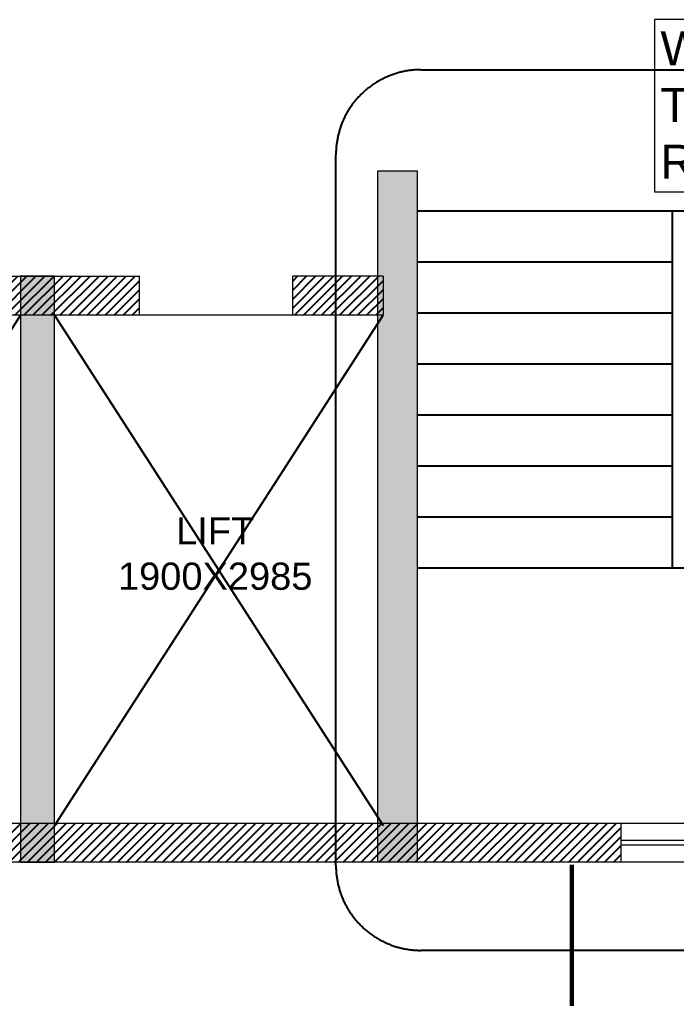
# Model space of a CAD drawing. Header units: millimetres. Extents: x 1123469 to 1752051, y -126924 to 196924.
# Drawn here: x 1269459 to 1273321, y 141803 to 147557 of the extents above; entities that cross this region are included whole.
import ezdxf

# ---------------------------------------------------------------- set-up
doc = ezdxf.new("R2010")
doc.units = ezdxf.units.MM
doc.header["$LTSCALE"] = 500
doc.header["$MEASUREMENT"] = 0
doc.linetypes.add('HIDDEN', pattern=[0.375, 0.25, -0.125])
doc.layers.add('A-TAG', color=7, linetype='Continuous', true_color=0xef00ef)
doc.layers.add('STAIR', color=7, linetype='Continuous', true_color=0x3f4f7f)
for name, color, linetype in [('AHC-A-FURNITURE', 2, 'Continuous'), ('COLUMN', 1, 'Continuous'), ('CUTOUT', 8, 'HIDDEN'), ('TEXT-RM NAME', 6, 'Continuous')]:
    doc.layers.add(name, color=color, linetype=linetype)
for name, color, linetype, lineweight in [('CILL', 8, 'Continuous', 13), ('TEXT-COMMON AREA', 7, 'Continuous', 20), ('Wall', 2, 'Continuous', 15), ('WIN', 144, 'Continuous', 15)]:
    doc.layers.add(name, color=color, linetype=linetype, lineweight=lineweight)
doc.styles.get("Standard").update_dxf_attribs({"font": 'arial.ttf'})
pattern_1 = [(45, (1045444.4, 514263.1), (-26.5165043, 26.5165043), [])]

msp = doc.modelspace()

# ---------------------------------------------------------------- hatches: boundary and pattern name
at = {"layer": 'AHC-A-FURNITURE', "ltscale": 50, "true_color": 0xff0000}
h = msp.add_hatch(dxfattribs=at)
h.set_pattern_fill('ANSI31', color=1, scale=300)
h.set_pattern_definition(pattern_1)
h.paths.add_polyline_path([(1271596.4, 146048.6), (1271065.1, 146048.6), (1271065.1, 145818.6), (1271596.4, 145818.6)])
h.paths.add_polyline_path([(1270165.1, 146048.6), (1268962.6, 146048.6), (1268962.6, 145818.6), (1270165.1, 145818.6)])
h.paths.add_polyline_path([(1268062.6, 146048.6), (1267216.4, 146048.6), (1267216.4, 145818.6), (1268062.6, 145818.6)])
h = msp.add_hatch(dxfattribs=at)
h.set_pattern_fill('ANSI31', color=1, scale=300)
h.set_pattern_definition(pattern_1)
h.paths.add_polyline_path([(1272997.4, 142833.3), (1267531.4, 142833.3), (1267531.4, 142603.8), (1272997.4, 142603.8)])
at = {"layer": 'COLUMN', "lineweight": 20, "true_color": 0x969696}
for points in [[(1271566.4, 146668.6), (1271796.4, 146668.6), (1271796.4, 142603.5), (1271566.4, 142603.5)], [(1269663.9, 146048.6), (1269463.9, 146048.6), (1269463.9, 142603.6), (1269663.9, 142603.6)]]:
    msp.add_hatch(color=252, dxfattribs=at).paths.add_polyline_path(points)

# ---------------------------------------------------------------- linework, layer by layer
at = {"color": 6, "linetype": 'Continuous', "const_width": 25}
msp.add_lwpolyline([(1272706.4, 142589), (1272706.4, 140653.7), (1276411.5, 140653.7), (1276411.5, 141168.7), (1277951.4, 141168.7)], dxfattribs=at)
at = {"layer": 'A-TAG', "linetype": 'HIDDEN', "ltscale": 100}
msp.add_lwpolyline([(1276306.9, 142771.7), (1276306.9, 142584.9, -0.414214), (1275806.9, 142084.9), (1271819.2, 142084.9, -0.414214), (1271319.2, 142584.9), (1271319.2, 146762.5, -0.414214), (1271819.2, 147262.5), (1275806.9, 147262.5, -0.414214), (1276306.9, 146762.5), (1276306.9, 143051.1), (1277086.3, 142831.8), (1276306.9, 142771.7)], format="xyb", dxfattribs=at)
at = {"layer": 'CILL'}
msp.add_line((1271065.1, 145818.6), (1270165.1, 145818.6), dxfattribs=at)
at = {"layer": 'COLUMN', "lineweight": 20}
for points in [[(1271566.4, 146668.6), (1271796.4, 146668.6), (1271796.4, 142603.5), (1271566.4, 142603.5)], [(1269663.9, 146048.6), (1269463.9, 146048.6), (1269463.9, 142603.6), (1269663.9, 142603.6)]]:
    msp.add_lwpolyline(points, close=True, dxfattribs=at)
at = {"layer": 'CUTOUT', "ltscale": 200}
for p, q in [((1269463.9, 145818.6), (1267540.8, 142833.3)), ((1269663.9, 145818.6), (1271596.4, 142818.5)), ((1269673.4, 142833.3), (1271596.4, 145818.6))]:
    msp.add_line(p, q, dxfattribs=at)
at = {"layer": 'STAIR', "color": 252, "linetype": 'HIDDEN', "ltscale": 100}
for p, q in [((1271796.4, 146433.5), (1273296.4, 146433.5)), ((1273296.4, 146433.5), (1273296.4, 144333.5)), ((1273296.4, 146433.5), (1274196.4, 146433.5)), ((1271796.4, 146133.5), (1273296.4, 146133.5)), ((1271796.4, 145833.5), (1273296.4, 145833.5)), ((1271796.4, 145533.5), (1273296.4, 145533.5)), ((1271796.4, 145233.5), (1273296.4, 145233.5)), ((1271796.4, 144933.5), (1273296.4, 144933.5)), ((1271796.4, 144633.5), (1273296.4, 144633.5)), ((1271796.4, 144333.5), (1273296.4, 144333.5)), ((1273296.4, 144333.5), (1274246.4, 144333.5))]:
    msp.add_line(p, q, dxfattribs=at)
at = {"layer": 'TEXT-COMMON AREA'}
msp.add_lwpolyline([(1274338.2, 147557.3), (1273193.4, 147557.3), (1273193.4, 146545), (1274338.2, 146545)], close=True, dxfattribs=at)
at = {"layer": 'Wall'}
for p, q in [((1268962.6, 146048.6), (1270165.1, 146048.6)), ((1270165.1, 145818.6), (1270165.1, 146048.6)), ((1271596.4, 146048.6), (1271065.1, 146048.6)), ((1271065.1, 145818.6), (1271065.1, 146048.6)), ((1271596.4, 146048.6), (1271596.4, 145818.6)), ((1270165.1, 145818.6), (1268962.6, 145818.6)), ((1271596.4, 145818.6), (1271065.1, 145818.6)), ((1267531.4, 142833.3), (1272997.4, 142833.3)), ((1272997.4, 142603.8), (1272997.4, 142833.3)), ((1272997.4, 142603.8), (1267531.4, 142603.8))]:
    msp.add_line(p, q, dxfattribs=at)
at = {"layer": 'WIN'}
for p, q in [((1272997.4, 142833.3), (1274547.4, 142833.3)), ((1272997.4, 142733.3), (1274547.4, 142733.3)), ((1274547.4, 142703.8), (1272997.4, 142703.8)), ((1274547.4, 142603.8), (1272997.4, 142603.8))]:
    msp.add_line(p, q, dxfattribs=at)

# ---------------------------------------------------------------- texts
at = {"layer": 'TEXT-COMMON AREA', "insert": (1273227.3, 147488.1), "char_height": 200, "width": 693.176, "attachment_point": 1}
msp.add_mtext('W=1500\\PT=300\\PR=147.5', dxfattribs=at)
at = {"layer": 'TEXT-RM NAME', "insert": (1271321.5, 144631.6), "char_height": 160, "width": 1424.51, "attachment_point": 3}
msp.add_mtext('\\pxqc;LIFT\\P1900X2985', dxfattribs=at)

doc.saveas('drawing.dxf')
